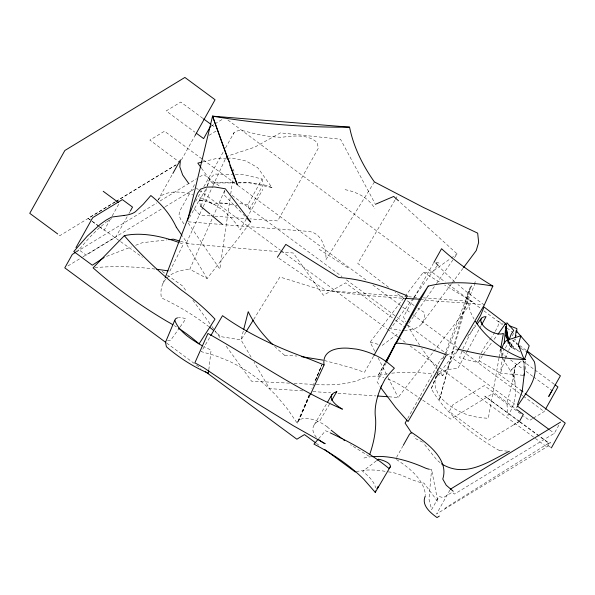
<?xml version="1.0" encoding="UTF-8"?>
<svg xmlns="http://www.w3.org/2000/svg" width="595" height="595" viewBox="0 0 595 595"><rect width="100%" height="100%" fill="white"/><g stroke="black" fill="none" stroke-linecap="round" stroke-linejoin="round"><path stroke-width="0.45" stroke-dasharray="2.98 2.23" d="M525.549 369.369L525.831 363.753A38.749 24.187 -35.3 0 0 525.296 360.332M524.046 364.899L524.121 360.987M430.155 469.388A13.075 6.203 29.2 0 0 431.583 469.514L428.965 499.079L431.65 509.573L438.984 496.453L443.23 497.68L452.103 492.281L454.528 494.066L554.302 433.346L559.226 424.532M208.83 369.74L211.091 350.12L203.795 346.64M501.689 349.049L501.243 352.671L501.972 357.208M502.53 356.703L500.462 373.281L523.057 375.289M502.634 355.855L503.534 348.655M230.191 197.726L219.823 269.148L187.797 222.448M230.719 194.059L233.106 177.578M499.004 358.071L488.309 418.285L478.908 417.638L469.024 415.288A38.861 21.167 22.4 0 1 438.076 393.659L435.243 387.122L435.005 381.031A39.865 21.718 22.4 0 1 457.689 368.714L466.993 351.63M499.168 357.156L500.626 348.945M243.281 331.08L241.035 339.909L251.291 357.469M468.555 291.171L439.222 400.643L471.411 285.622A58.912 32.532 35.8 0 0 468.347 305.175L471.017 313.126A57.767 31.892 35.8 0 0 474.044 319.076M224.925 190.467L223.809 194.61L242.41 213.598M234.095 174.64L214.483 174.052L209.455 179.281L200.798 207.358L199.385 200.575L206.934 187.313M207.439 185.707L209.455 179.281M504.947 359.291L500.462 373.281L479.064 360.756L478.767 359.499L480.805 353.928M162.933 283.532L164.919 278.363M499.465 450.571A114.285 54.182 29.2 0 1 431.263 388.706L437.66 372.247M443.059 358.383L444.071 355.788M444.406 354.925L471.411 285.622M514.541 339.232L508.636 350.477M461.936 351.266L459.533 357.751L478.142 362.593L483.036 354.739M309.601 394.589L299.04 420.211L309.608 394.641M315.588 380.071L321.575 365.553M315.603 380.16L321.947 364.817L311.854 388.505M431.241 388.706L438.344 371.659M446.161 352.917L475.985 281.331A58.912 32.532 35.8 0 0 474.52 282.424M505.281 358.488L507.632 352.88M297.857 421.535L309.348 394.433M224.627 190.504L189.798 269.267L207.149 278.534L250.755 222.113M462.917 348.863L469.299 335.558L475.212 324.952M310.062 395.318L297.217 423.171L287.378 408.847L277.382 396.895A142.86 121.499 58.7 0 0 228.926 361.12L215.308 355.639L201.363 351.667L210.295 336.465M207.149 278.534L186.161 243.526L202.85 207.506M203.245 206.666L212.556 186.562M212.943 185.722L226.531 156.403L254.757 147.166L280.424 132.871L340.504 139.237L374.991 203.468M386.133 362.809L377.066 381.722L379.915 386.274M169.82 271.171L183.401 244.225A123.909 60.013 37.6 0 0 179.95 242.886M481.169 353.214L485.825 344.698L491.143 338.072M387.308 373.809A184.986 87.696 29.2 0 0 378.123 375.668L385.181 362.645M467.439 350.819L479.399 328.849M479.838 328.031L481.169 325.591M262.068 178.998L263.325 184.405L249.045 209.938L247.937 204.576L262.068 178.998L243.206 174.491L235.003 174.625M110.417 219.094L104.185 230.258L99.789 227.015M112.202 215.911L119.32 203.178M127.137 216.766L115.772 237.093L86.149 255.121L78.153 249.223M128.937 213.546L129.836 211.932M157.749 200.493L172.431 174.223M181.401 159.981L195.19 135.31M194.513 184.621L179.385 211.679L179.065 215.048L180.471 219.012L185.06 225.483M195.696 201.296L201.601 190.742M203.825 186.748L223.727 151.145M225.505 147.962L234.088 132.603C237.479 129.509 242.567 130.521 246.598 131.547C258.014 134.827 269.788 137.073 281.695 137.252C293.737 135.928 307.05 133.763 317.15 142.45L318.34 148.185L277.694 220.916L249.922 218.848M233.218 134.173L234.088 132.603M189.508 217.525L200.18 198.425M246.397 218.789L240.172 229.93C230.942 214.044 214.884 203.014 197.919 196.707M246.843 217.993L262.864 189.329M413.889 298.214L403.462 316.875A288.419 136.738 29.2 0 0 405.82 321.664M414.343 297.403L433.391 263.317M378.115 375.661L385.329 362.757M407.694 418.508L440.657 359.395L443.773 357.416M396.545 457.384L402.808 446.176M494.832 332.136L491.649 337.335M495.248 331.393L497.866 326.499L498.744 323.055L498.015 321.434L503.154 323.382M501.243 348.439L499.436 351.69L506.843 357.156M505.319 348.105L508.948 341.612M449.954 489.975L436.529 513.998L548.545 445.819L550.583 442.174L548.969 443.476L519.851 421.974M444.874 508.918L445.41 507.959L548.925 442.955L539.97 436.41M533.418 418.106L544.18 411.554L545.065 409.97M548.925 442.955L546.76 446.838L514.608 423.097M373.519 356.241L364.475 372.329L350.41 367.487L323.673 360.317M512.124 335.937L513.745 333.074M320.177 420.115L330.768 401.952M314.227 424.8L326.908 403.217M436.685 374.612A184.986 87.696 29.2 0 1 442.814 375.624L456.789 351.838M394.961 200.099L357.759 263.392A497.234 235.732 29.2 0 0 388.624 287.273M395.43 199.295L397.787 195.294M245.899 332.04L241.035 339.909L220.998 336.673A124.995 59.262 29.2 0 0 215.011 331.549M253.671 319.463L279.91 276.995L322.542 290.293L407.56 296.667M374.419 181.936L325.986 259.628C326.343 248.063 321.538 232.229 307.883 231.358L221.414 224.471M483.497 354.04L492.184 341.828M408.862 323.264L435.912 284.38M436.44 283.622L453.94 258.461M454.468 257.702L457.124 253.887L399.156 201.385M179.571 327.696L170.631 340.34L167.53 340.771M180.099 326.953L185.878 318.764L181.795 317.626L178.314 317.522M413.175 298.169L390.491 328.752L400.613 330.232M413.726 297.418L438.069 264.596M421.483 324.03L451.36 283.949M451.917 283.205L462.977 268.36M374.738 351.258L370.142 342.185L423.305 272.332L430.126 273.098L450.37 258.691M437.385 375.824L456.432 351.005M467.633 336.398L476.602 324.721M494.066 339.321L496.327 336.383M388.885 396.805L398.144 397.445L433.212 352.047M433.777 351.31L472.244 301.516L444.614 285.042M158.27 199.853L161.892 195.353C171.479 190.125 183.007 191.865 192.996 194.952M318.608 438.768L325.584 430.728L329.399 432.491M519.718 362.4L510.525 370.863C518.007 384.779 516.951 402.525 507.885 415.466L506.851 402.822L511.983 384.534L515.404 365.546L521.875 360.83M376.323 460.835L362.638 471.456A33.729 15.522 24.9 0 1 375.534 487.781M382.206 345.405L399.081 332.776M451.122 258.156L457.124 253.887M446.89 355.438L457.02 349.012M211.076 126.207L214.155 124.333M214.921 123.864L222.612 119.186M209.001 135.333L216.684 130.655M115.051 201.943L88.09 218.35L98.666 225.922M115.839 201.46L176.105 164.785M115.214 201.965L59.939 235.605L58.466 234.519M116.003 201.489L176.016 164.964M76.272 251.975L156.849 202.932M160.025 200.998L196.506 178.79M199.682 176.864L203.646 174.447L220.098 186.592M67.956 265.935L82.192 257.271M82.988 256.787L164.465 207.194M165.254 206.718L193.732 189.381M513.247 425.113L488.257 440.322L449.225 411.502L453.07 404.615L484.308 385.605L515.977 408.988M532.644 418.575L529.572 420.449L523.6 416.039M106.579 256.4L131.406 246.903M135.623 245.289L142.383 242.701L167.031 239.889M199.399 200.582A17.039 8.077 29.2 0 1 213.843 204.405C221.109 201.512 229.187 203.654 236.245 206.175A15.886 7.527 29.2 0 1 237.152 204.985M203.118 161.803L215.472 158.716L226.412 158.248M356.264 471.694C365.865 469.187 375.981 469.686 385.664 471.419M75.453 251.254L77.952 250.845L89.845 237.115L98.495 228.629A86.773 26.701 -57.9 0 1 105.999 222.433M372.001 456.64L368.327 457.101A49.11 23.279 29.2 0 0 362.92 458.418M201.526 168.266L212.14 183.015L231.991 182.263A64.587 12.51 -4.5 0 1 234.683 182.263M227.327 158.21L231.886 158.01L246.211 161.052L257.695 167.671L272.004 187.566L249.58 182.821L235.88 182.896M212.14 183.015L234.973 182.896M199.385 200.575L203.728 200.716M289.512 383.158L251.596 381.194L224.955 344.453M294.131 383.396L315.402 384.496M316.324 384.548C329.422 385.337 342.72 384.712 355.431 381.261C364.423 377.773 374.24 373.846 383.812 377.758M284.603 355.282L296.838 356.048M302.803 390.885L269.476 388.595L254.087 362.258M312.985 391.584L330.567 392.797M337.975 393.302L375.928 395.913M499.48 450.556L507.595 451.122M210.124 215.881L199.942 215.122L193.182 207.588M214.758 216.23L246.226 218.573M408.482 296.734L418.649 297.5M423.268 297.842L472.244 301.516M219.838 203.036L227.565 203.639M188.213 221.823L220.522 224.397M186.161 243.526L279.405 251.782M280.327 251.863L293.253 253.009L323.368 295.261L345.636 282.863L394.567 319.508M420.442 299.292C440.984 302.483 461.899 301.814 482.433 304.774M345.078 189.664C356.829 191.888 368.937 197.957 374.887 208.778M388.267 471.872C400.978 472.928 411.628 481.422 423.982 483.118L437.883 501.734L431.583 469.514M247.937 204.576L240.439 203.661A15.886 7.527 29.2 0 0 238.573 204.137M370.142 342.185L380.488 344.944M180.426 241.265L187.432 243.37L182.375 236.022M436.187 262.187L439.177 263.109M387.88 379.075L394.396 381.707L400.71 385.3L421.967 399.647M519.956 352.009A38.749 24.187 -35.3 0 0 517.94 350.626L511.455 347.718L509.498 345.345L508.286 340.987M208.733 202.047L213.836 204.412M272.004 187.566L266.835 185.506L259.264 183.907A64.587 12.51 -4.5 0 0 238.193 182.308M422.666 442.115L416.203 438.984L413.979 436.038M521.123 348.566L525.913 351.325M423.305 272.332L440.672 282.685M369.093 456.298L350.589 444.792M319.128 249.283L348.938 268.404M422.725 400.16L450.802 419.125L493.017 393.429L520.618 413.83M396.411 459.496C409.241 467.849 423.737 478.901 425.514 495.248M278.921 258.312L325.71 290.278A192.973 25.823 1 0 0 404.607 298.348M99.425 226.464L119.826 241.064M120.577 241.607L142.495 257.293M162.138 271.35L166.667 274.6M167.426 275.143L182.539 285.957L186.347 291.208M519.078 421.148L484.761 396.069L519.108 421.424M519.829 421.691L539.226 435.867M484.263 305.042L465.469 290.94A298.036 82.333 23.9 0 1 458.031 284.603M316.436 443.394L319.426 445.596M202.806 118.331L180.768 102.065L166.161 110.953L194.877 132.157M211.612 124.838L215.286 127.546M522.365 360.689L534.221 369.443M534.957 369.986L554.228 384.214M510.547 359.893L523.146 369.197M526.106 371.384L532.778 376.308M533.522 376.851L551.305 389.985M498.446 373.772L519.227 389.115M201.936 158.865L164.48 131.212L149.873 140.1L179.965 162.561M203.43 159.966L237.018 184.77M237.769 185.32L367.651 281.219M372.879 285.079L401.989 306.574M402.741 307.124L410.2 312.635M413.19 314.837L457.228 347.354M462.456 351.214L519.725 393.503M520.469 394.046L522.693 395.69M523.429 396.233L544.18 411.554M232.057 195.42L341.961 276.571M346.454 279.881L396.545 316.867M397.289 317.418L407.01 324.595M407.761 325.145L516.17 405.188M549.81 430.029L554.302 433.346M548.545 445.819L550.673 447.388M196.105 187.938L198.351 189.597M199.102 190.147L280.595 250.317M281.338 250.867L386.757 328.7M387.509 329.258L397.973 336.986M398.724 337.536L406.199 343.055M409.94 345.814L438.351 366.795M439.095 367.346L513.864 422.547M88.082 218.372L91.742 221.072M92.47 221.608L99.06 226.472M166.712 343.107L195.718 364.527M196.462 365.077L200.924 368.372M227.892 120.004L445.261 282.023M448.236 284.246L480.991 308.656M483.966 310.88L502.574 324.751M507.044 328.076L512.994 332.516M512.295 339.961L518.959 344.929M519.695 345.479L526.359 350.448M395.303 320.065L405.686 327.838M327.168 426.89L330.485 429.657M440.129 462.679L436.789 459.89L423.194 442.821M507.513 341.471L517.94 350.626M243.058 214.252L244.984 216.216M507.171 341.53L514.474 349.049L509.625 341.567M517.471 344.907L516.326 343.635L515.471 339.068M192.869 300.207L211.359 325.703M211.902 326.454L214.617 330.203M215.167 330.954L221.147 339.202M502.805 358.733L510.525 370.863L515.404 365.546L513.277 377.074L514.214 372.128L515.3 385.82M378.085 357.855L387.695 376.821M388.111 377.647L398.144 397.445M232.89 168.906L234.036 171.174M508.361 341.277L511.455 347.718L509.335 341.701M523.317 360.525L523.957 363.188M508.762 342.14L509.498 345.345L508.822 341.753M297.329 423.224A21.643 10.264 29.2 0 1 327.22 426.868M316.399 437.273A26.812 14.6 12.6 0 1 320.244 420.159M94.843 267.691A302.81 138.657 28.2 0 1 155.057 269.066M165.693 279.233A86.825 41.167 29.2 0 0 161.371 297.85A124.995 59.262 29.2 0 1 208.719 326.551M166.868 277.954A86.825 41.167 29.2 0 1 189.812 269.282M404.317 330.314A53.609 25.414 29.2 0 0 424.071 312.353A497.234 235.732 29.2 0 1 417.921 308.165M174.298 325.591A88.975 42.185 29.2 0 1 176.425 326.908M454.811 281.747A298.036 82.333 23.9 0 1 439.214 266.738M284.596 355.282A113.355 53.743 29.2 0 1 274.622 346.387M442.814 375.631A288.419 136.738 29.2 0 1 438.656 370.685M438.069 369.978A288.419 136.738 29.2 0 1 421.721 348.261M419.676 345.234A288.419 136.738 29.2 0 1 407.486 324.87M391.726 373.206A184.986 87.696 29.2 0 1 433.234 374.114M414.105 305.533A497.234 235.732 29.2 0 1 405.009 299.159M404.258 298.623A497.234 235.732 29.2 0 1 395.281 292.167M106.654 221.95A86.773 26.701 -57.9 0 1 111.719 218.581"/><path stroke-width="0.89" d="M504.21 343.218L505.386 330.522L506.91 322.713L513.73 330.433L511.112 334.39L509.097 339.886M515.389 337.328L516.088 330.694L529.215 345.762L524.455 359.447M208.726 370.633L208.414 373.31C193.144 366.669 178.998 357.654 166.407 346.759L165.484 342.296L174.752 320.244L175.897 318.474L177.511 317.842M500.789 348.03L503.385 333.431L500.983 334.04L497.918 333.907L494.438 333.044A13.507 6.404 29.2 0 1 482.337 324.535L481.072 322.066M516.698 332.3L516.877 328.604L509.156 325.666M187.529 220.849L212.549 116.166L349.57 127.159C353.542 147.017 362.734 165.522 374.419 181.936L423.454 207.462L477.673 233.151L478.655 242.396L476.26 250.547L463.535 267.624M243.734 329.31L248.227 311.654A113.355 53.743 29.2 0 0 272.763 344.579M523.964 375.371L524.418 373.66M425.299 496.066C421.015 505.148 430.512 512.823 437.005 517.561L439.363 516.088M369.644 454.721C373.601 443.201 376.271 430.996 375.609 418.746C373.824 407.359 377.245 396.054 381.618 385.664L381.224 386.698L384.861 379.513A103.813 74.048 90 0 1 394.381 368.208L386.854 361.976L381.536 358.458A37.351 16.712 22.7 0 0 356.539 349.131L348.603 348.216A66.893 27.459 28.7 0 0 324.074 364.936L310.449 394.478M517.464 404.749L522.202 391.339L524.426 372.604L524.091 365.754M165.246 277.501L197.622 193.122L200.552 189.165L206.301 187.09L214.669 186.971L225.379 188.808L250.755 222.113L246.903 218.179M515.136 337.707L516.029 335.424M501.801 348.142L503.586 343.94L506.479 340.355L520.9 335.766L518.297 344.676L524.039 359.254M433.844 262.507L441.557 248.71A303.011 79.44 17.9 0 0 492.861 286.083L484.263 305.042L457.257 351.043M386.527 361.983L395.586 343.07A330.85 173.77 62.4 0 1 446.473 354.932L408.073 421.572L395.69 407.56L380.86 387.791M385.62 361.834L419.616 299.188L428.162 286.113L396.151 343.389M481.615 324.781L486.041 316.644A13.826 6.552 29.2 0 0 481.065 322.066M75.974 247.617L92.738 217.621L122.362 199.593L132.536 207.097L130.283 211.128M172.877 173.428L180.441 159.884L179.787 166.823L182.672 174.989L188.853 183.699M195.19 135.31L215.078 99.729L184.889 77.439L64.862 150.49L29.75 213.322L57.73 233.976M385.783 361.946L394.797 345.814M406.831 420.055L405.106 423.142L411.747 433.093M403.261 445.38L409.524 434.171L411.606 432.424C425.894 442.063 449.463 458.931 442.762 479.027L446.235 485.223L453.226 491.277M552.041 390.528L548.716 396.478L560.401 375.817L527.096 350.998M545.511 409.174L557.932 386.951L554.964 384.764M551.379 447.909L565.25 423.097L525.169 393.496M373.965 355.438L407.419 295.908A175.205 63.486 33.9 0 0 338.696 277.545L285.816 244.396L277.382 257.263M210.31 126.675L203.616 138.613L196.35 133.243M476.409 322.892L480.663 315.209L484.062 307.013L505.616 323.494L497.948 334.316M331.69 400.376L336.755 391.688M210.764 335.669L222.515 315.67A187.916 77.506 15.2 0 0 308.805 358.8L324.074 364.936M327.376 402.421L332.077 394.426M318.02 439.445L313.952 444.13A111.823 51.453 24.9 0 1 363.932 479.414L375.259 492.385L390.216 466.963M246.382 331.259L253.187 320.244M516.772 407.352C525.169 393.481 538.914 379.469 534.392 361.767L528.301 352.709L526.709 351.786M477.16 323.992L481.638 318.147M179.095 242.567A123.909 60.013 37.6 0 0 124.333 235.679L93.095 267.862A243.645 115.512 29.2 0 0 167.076 321.389A88.975 42.185 29.2 0 1 172.87 324.729M377.044 460.277L378.48 459.162A18.497 6.076 6.8 0 1 388.892 468.399C371.146 453.762 350.924 442.546 330.158 432.84M104.147 257.516L92.307 265.206L73.787 251.529L87.361 236.044L100.228 224.322L106.155 220.105L111.629 217.063L124.043 215.457M75.483 252.451L72.33 254.37L64.788 267.862L165.96 342.564M514.028 424.637L515.59 423.692M517.152 422.74L519.495 421.312L523.34 414.425L516.713 409.531M450.393 489.179L560.564 422.13M509.402 451.248C487.826 462.032 465.387 478.484 441.46 463.795M375.43 204.278L393.704 196.447L398.479 200.768M202.241 162.019L197.83 163.119L200.998 167.53M168.861 239.681L173.428 239.16L179.549 241.005M372.001 456.64L379.967 456.417A82.98 39.337 29.2 0 1 393.191 457.815A79.209 37.552 29.2 0 1 423.826 467.387A13.075 6.203 29.2 0 0 429.404 469.262M349.57 127.159C303.77 127.583 257.724 123.671 212.549 116.166L227.164 157.125L229.536 162.271M377.78 396.039L387.962 396.739M301.405 356.628L322.884 360.124M457.838 349.131C480.076 354.516 502.708 358.681 525.653 359.596A57.767 31.892 35.8 0 1 475.405 321.315M504.872 324.037L506.59 324.692M202.255 345.792C191.657 339.522 179.147 332.174 174.752 320.244M325.063 443.654L293.387 425.767L252.035 400.271L203.721 367.695L194.855 362.846L207.96 333.445C252.83 358.584 294.956 388.743 342.445 409.167A30.94 11.186 17.6 0 1 336.8 391.711M342.051 438.731L331.147 430.207M343.345 439.653L344.646 440.583M315.685 442.844L304.469 434.588L296.868 439.214L205.387 371.667M324.662 449.456L355.319 472.021M203.535 118.874L210.883 124.296M519.971 389.666L522.938 391.852M517.665 406.296L549.066 429.478M103.218 191.285L118.584 202.635M200.515 206.093L209.752 213.821M211.173 215.011L222.537 224.516M435.86 262.997L438.203 265.549M518.609 346.186L520.327 348.105M176.321 227.208L181.877 235.285M505.259 334.836L507.966 340.474M226.859 157.266L227.513 158.991M229.804 165.038L237.331 184.896L212.549 116.166M507.208 335.684L505.386 330.522L508.048 340.117M508.48 339.953L505.936 326.476L508.45 340.399M375.601 490.942A33.729 15.522 24.9 0 1 375.222 492.37M124.325 235.665A233.18 114.3 34.1 0 0 181.698 290.308A118.598 58.176 34.2 0 1 215.003 319.151L199.05 343.865A88.975 42.185 29.2 0 0 178.522 328.254M325.011 443.699A26.812 14.6 12.6 0 1 319.188 439.936M156.827 269.29A302.81 138.657 28.2 0 1 168.065 270.889M209.433 327.101A124.995 59.262 29.2 0 1 213.635 330.433M419.616 299.188A192.973 25.823 1 0 1 405.478 298.407M428.169 286.121A184.986 87.696 29.2 0 1 492.861 286.076M124.035 215.457A16.779 6.723 -1.7 0 0 136.456 210.734L143.328 204.197L150.847 195.539A74.07 56.793 34 0 1 176.306 227.208M378.442 486.301L377.037 488.629L378.45 486.308"/></g></svg>
